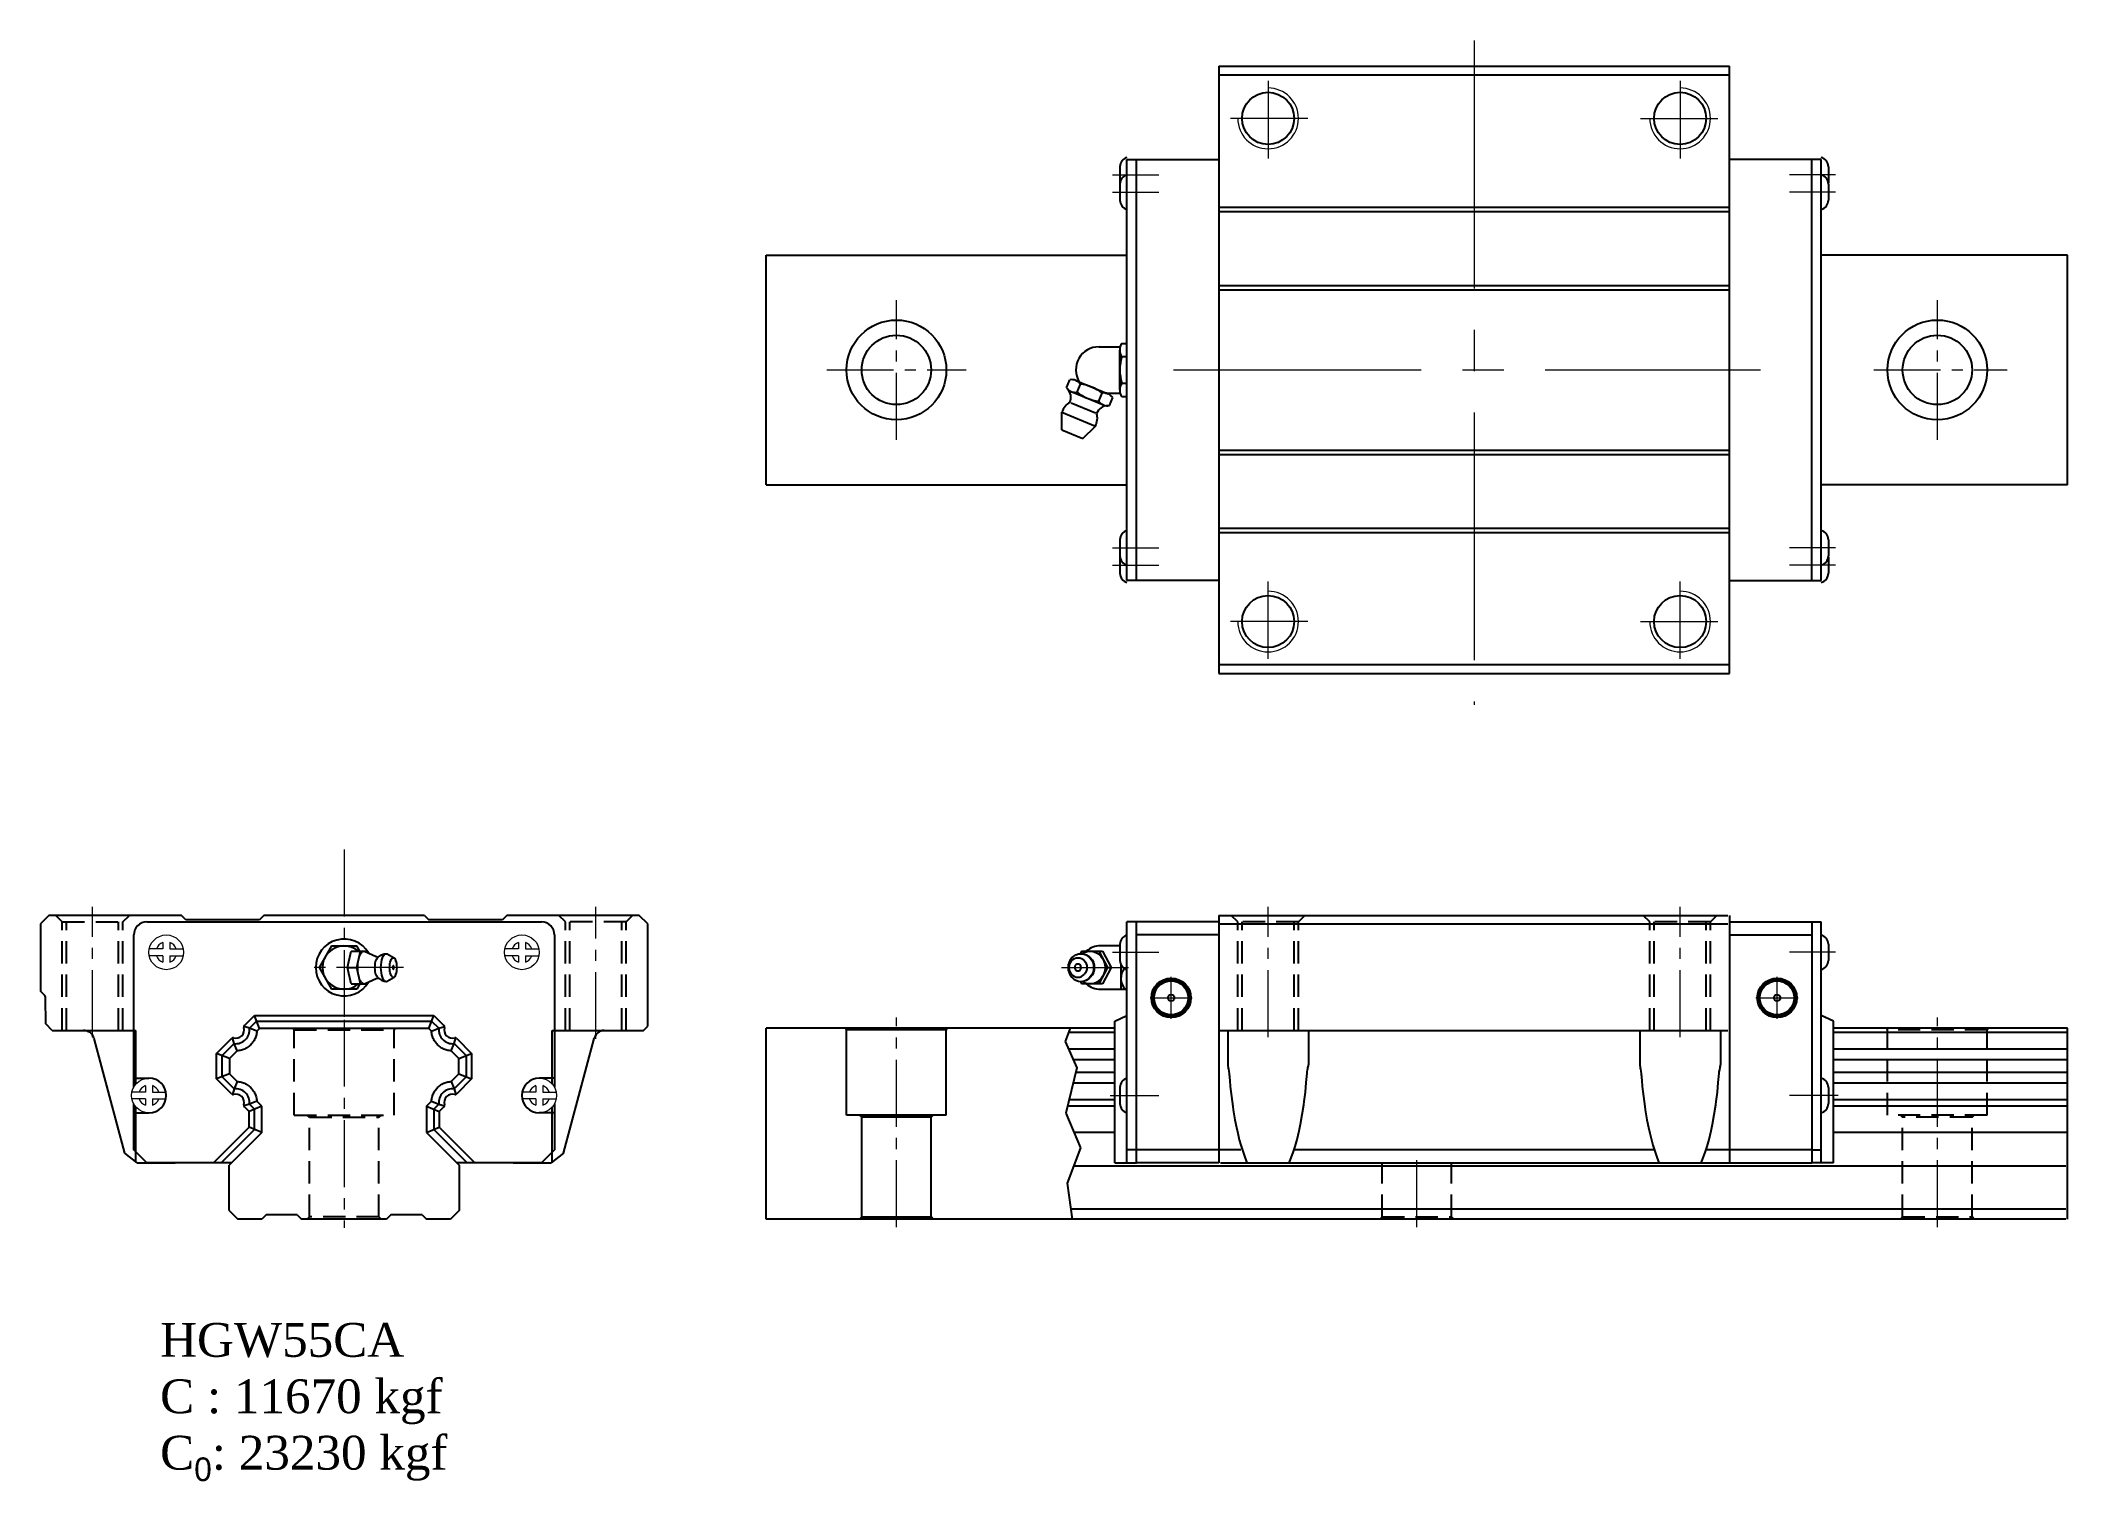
# Model space of a CAD drawing. Extents: x -70 to 397, y -73 to 259.
import ezdxf

# ---------------------------------------------------------------- set-up
doc = ezdxf.new("R2010")
doc.units = 0
doc.header["$LTSCALE"] = 3
doc.header["$MEASUREMENT"] = 0
doc.header["$PDSIZE"] = 0.001
doc.linetypes.add('CENTER2', pattern=[28.575, 19.05, -3.175, 3.175, -3.175])
doc.linetypes.add('DASHED2', pattern=[9.525, 6.35, -3.175])
doc.layers.get('0').update_dxf_attribs({"linetype": 'CONTINUOUS'})
for name, color, linetype, lineweight in [('AM4', 3, 'CONTINUOUS', 15), ('AM7', 4, 'CENTER2', 20), ('中心線', 4, 'CENTER2', 20), ('指線', 3, 'CONTINUOUS', 15)]:
    doc.layers.add(name, color=color, linetype=linetype, lineweight=lineweight)
doc.layers.add('建構線', color=1, linetype='CONTINUOUS')
doc.layers.add('虛線', color=6, linetype='DASHED2', plot=False)

msp = doc.modelspace()

# ---------------------------------------------------------------- linework, layer by layer
for p, q in [((201.68, 252.75), (201.68, 112.75)), ((201.68, 252.75), (319.38, 252.75)), ((319.38, 112.75), (319.38, 252.75)), ((201.68, 250.8), (319.38, 250.8)), ((178.85, 229.6), (178.85, 225.9)), ((180.48, 134.25), (180.48, 231.25)), ((340.58, 134.25), (340.58, 231.25)), ((342.22, 229.6), (342.22, 225.9)), ((178.85, 225.6), (178.85, 221.9)), ((342.22, 225.6), (342.22, 221.9)), ((201.68, 220.25), (319.38, 220.25)), ((201.68, 219.25), (319.38, 219.25)), ((97.34, 209.25), (180.48, 209.25)), ((397.34, 209.25), (340.58, 209.25)), ((201.68, 202.25), (319.38, 202.25)), ((201.68, 201.25), (319.38, 201.25)), ((201.68, 164.25), (319.38, 164.25)), ((201.68, 163.25), (319.38, 163.25)), ((97.34, 156.25), (180.48, 156.25)), ((397.34, 156.25), (340.58, 156.25)), ((201.68, 146.25), (319.38, 146.25)), ((201.68, 145.25), (319.38, 145.25)), ((178.85, 143.6), (178.85, 139.9)), ((342.22, 143.6), (342.22, 139.9)), ((178.85, 139.6), (178.85, 135.9)), ((342.22, 139.6), (342.22, 135.9)), ((201.68, 114.85), (319.38, 114.85)), ((201.68, 112.75), (319.38, 112.75)), ((180.48, 0), (180.48, 55.5)), ((182.68, 55.5), (180.48, 55.5)), ((338.38, 55.5), (340.58, 55.5)), ((340.58, 0), (340.58, 55.5)), ((178.85, 50.35), (178.85, 46.65)), ((342.22, 50.35), (342.22, 46.65)), ((177.68, 32.65), (180.48, 33.9)), ((343.38, 32.65), (340.58, 33.9)), ((177.68, 27.51), (177.68, 32.65)), ((343.38, 27.51), (343.38, 32.65)), ((177.68, 0), (177.68, 27.46)), ((343.38, 0), (343.38, 27.46)), ((178.85, 17.35), (178.85, 13.65)), ((342.22, 17.35), (342.22, 13.65)), ((177.68, 0), (182.68, 0)), ((182.68, 3), (180.48, 3)), ((338.38, 3), (340.58, 3)), ((343.38, 0), (338.38, 0))]:
    msp.add_line(p, q)
at = {"ltscale": 0.27}
for p, q in [((180.48, 231.25), (201.68, 231.25)), ((182.68, 134.25), (182.68, 231.25)), ((340.58, 231.25), (319.38, 231.25)), ((338.38, 134.25), (338.38, 231.25)), ((97.34, 156.25), (97.34, 209.25)), ((397.34, 156.25), (397.34, 209.25)), ((201.68, 134.25), (180.48, 134.25)), ((319.38, 134.25), (340.58, 134.25)), ((-68.1, 57), (-70, 55.1)), ((-37.5, 57), (-68.1, 57)), ((-36.5, 56), (-37.5, 57)), ((-18.5, 57), (-19.5, 56)), ((18.5, 57), (-18.5, 57)), ((18.5, 57), (19.5, 56)), ((37.5, 57), (36.5, 56)), ((68.05, 57), (37.5, 57)), ((70, 55.05), (68.05, 57)), ((201.68, 57), (201.68, 0)), ((201.68, 57), (319.03, 57)), ((319.38, 57), (319.38, 0)), ((-70, 55.1), (-70, 39.52)), ((-48.5, 17.41), (-48.5, 52.5)), ((-45.5, 55.5), (45.5, 55.5)), ((-19.5, 56), (-36.5, 56)), ((36.5, 56), (19.5, 56)), ((48.5, 52.5), (48.5, 17.4)), ((70, 31.5), (70, 55.05)), ((182.68, 0), (182.68, 55.5)), ((182.68, 0), (182.68, 55.5)), ((201.68, 55.5), (182.68, 55.5)), ((201.68, 52.5), (182.68, 52.5)), ((201.68, 55.05), (319.03, 55.05)), ((319.38, 55.5), (338.38, 55.5)), ((319.38, 52.5), (338.38, 52.5)), ((338.38, 55.5), (338.38, 0)), ((338.38, 55.5), (338.38, 0)), ((-2.89, 50), (-5.77, 45)), ((-2.89, 50), (2.89, 50)), ((0.8, 45), (1.63, 48.75)), ((1.63, 48.75), (5.39, 48.75)), ((3.61, 48.75), (2.89, 50)), ((2.91, 45), (3.74, 48.75)), ((3.24, 46.44), (3.37, 47.08)), ((3.37, 47.08), (3.55, 47.65)), ((3.55, 47.65), (3.77, 48.12)), ((3.77, 48.12), (4.02, 48.46)), ((4.02, 48.46), (4.29, 48.68)), ((4.29, 48.68), (4.57, 48.75)), ((4.57, 48.75), (4.85, 48.68)), ((4.85, 48.68), (7.35, 47.55)), ((5.47, 48.39), (5.39, 48.75)), ((7.35, 47.55), (7.65, 47.42)), ((7.38, 46.73), (7.52, 47.03)), ((7.52, 47.03), (7.68, 47.25)), ((7.65, 47.42), (7.92, 47.43)), ((7.68, 47.25), (7.85, 47.39)), ((7.85, 47.39), (7.92, 47.43)), ((7.92, 47.43), (8.61, 47.89)), ((8.4, 47.72), (8.61, 47.89)), ((8.58, 46.22), (8.69, 46.77)), ((8.61, 47.89), (9.02, 48.1)), ((8.69, 46.77), (8.84, 47.26)), ((8.84, 47.26), (9.03, 47.65)), ((9.02, 48.1), (9.25, 48.16)), ((9.03, 47.65), (9.24, 47.95)), ((9.24, 47.95), (9.47, 48.13)), ((9.25, 48.16), (9.7, 48.19)), ((9.47, 48.13), (9.7, 48.19)), ((9.7, 48.19), (9.94, 48.13)), ((9.94, 48.13), (11.51, 47.2)), ((10.73, 46.58), (10.86, 46.86)), ((10.86, 46.86), (11.01, 47.07)), ((11.01, 47.07), (11.17, 47.2)), ((11.17, 47.2), (11.34, 47.24)), ((11.34, 47.24), (11.51, 47.2)), ((11.51, 47.2), (11.67, 47.07)), ((11.82, 46.86), (11.67, 47.07)), ((11.95, 46.58), (11.82, 46.86)), ((167.41, 46.77), (167.14, 46.22)), ((167.78, 47.26), (167.41, 46.77)), ((167.72, 46.58), (168.03, 46.86)), ((167.78, 47.26), (168.22, 47.65)), ((168.03, 46.86), (168.39, 47.07)), ((168.22, 47.65), (168.73, 47.95)), ((168.36, 47.05), (168.36, 47.05)), ((168.39, 47.07), (168.78, 47.2)), ((168.73, 47.95), (169.29, 48.13)), ((168.78, 47.2), (169.18, 47.24)), ((169.18, 47.24), (169.59, 47.2)), ((169.29, 48.13), (169.86, 48.19)), ((169.59, 47.2), (169.98, 47.07)), ((169.99, 48.75), (169.68, 48.17)), ((169.86, 48.19), (170.44, 48.13)), ((169.98, 47.07), (170.33, 46.86)), ((169.99, 48.75), (174.86, 48.75)), ((170.14, 48.16), (170.66, 48.46)), ((170.33, 46.86), (170.65, 46.58)), ((170.44, 48.13), (170.62, 48.1)), ((170.44, 48.13), (170.99, 47.95)), ((170.62, 48.1), (171.16, 47.92)), ((170.66, 48.46), (171.31, 48.68)), ((170.99, 47.95), (171.5, 47.65)), ((171.16, 47.92), (171.67, 47.63)), ((171.31, 48.68), (171.99, 48.75)), ((171.5, 47.65), (171.95, 47.26)), ((171.67, 47.63), (172.11, 47.23)), ((171.95, 47.26), (172.31, 46.77)), ((171.99, 48.75), (172.67, 48.68)), ((172.11, 47.23), (172.47, 46.75)), ((172.31, 46.77), (172.59, 46.22)), ((172.47, 46.75), (172.74, 46.21)), ((172.67, 48.68), (173.32, 48.46)), ((173.32, 48.46), (173.91, 48.12)), ((173.91, 48.12), (174.44, 47.65)), ((173.99, 48.75), (175.99, 45)), ((178.85, 50), (174.4, 50)), ((174.44, 47.65), (174.87, 47.08)), ((174.86, 48.75), (176.86, 45)), ((174.87, 47.08), (175.19, 46.44)), ((-5.77, 45), (-2.89, 40)), ((0.8, 45), (2.91, 45)), ((1.63, 41.25), (0.8, 45)), ((3.74, 41.25), (2.91, 45)), ((3.13, 45), (3.16, 45.73)), ((3.16, 44.27), (3.13, 45)), ((3.16, 45.73), (3.24, 46.44)), ((3.24, 43.57), (3.16, 44.27)), ((3.37, 42.92), (3.24, 43.57)), ((3.55, 42.35), (3.37, 42.92)), ((3.77, 41.88), (3.55, 42.35)), ((4.85, 41.32), (7.35, 42.45)), ((7.1, 45), (7.12, 45.48)), ((7.12, 44.52), (7.1, 45)), ((7.12, 45.48), (7.17, 45.93)), ((7.17, 44.07), (7.12, 44.52)), ((7.17, 45.93), (7.26, 46.36)), ((7.26, 43.65), (7.17, 44.07)), ((7.26, 46.36), (7.38, 46.73)), ((7.38, 43.28), (7.26, 43.65)), ((7.35, 42.45), (7.65, 42.58)), ((7.52, 42.97), (7.38, 43.28)), ((7.68, 42.75), (7.52, 42.97)), ((7.59, 42.58), (7.65, 42.58)), ((7.65, 42.58), (7.92, 42.57)), ((7.68, 42.75), (7.85, 42.61)), ((7.85, 42.61), (7.92, 42.57)), ((7.92, 42.57), (8.61, 42.11)), ((8.48, 45), (8.51, 45.62)), ((8.51, 44.38), (8.48, 45)), ((8.51, 45.62), (8.58, 46.22)), ((8.58, 43.78), (8.51, 44.38)), ((8.69, 43.23), (8.58, 43.78)), ((8.61, 42.11), (9.02, 41.9)), ((8.84, 42.74), (8.69, 43.23)), ((9.03, 42.35), (8.84, 42.74)), ((9.24, 42.05), (9.03, 42.35)), ((9.94, 41.87), (11.51, 42.8)), ((10.48, 45), (10.5, 45.44)), ((10.5, 44.56), (10.48, 45)), ((10.5, 45.44), (10.55, 45.86)), ((10.55, 44.14), (10.5, 44.56)), ((10.55, 45.86), (10.63, 46.24)), ((10.63, 43.76), (10.55, 44.14)), ((10.63, 46.24), (10.73, 46.58)), ((10.73, 43.42), (10.63, 43.76)), ((10.86, 43.14), (10.73, 43.42)), ((11.01, 42.93), (10.86, 43.14)), ((11, 42.95), (11, 42.95)), ((11.01, 42.93), (11.17, 42.8)), ((11.17, 42.8), (11.34, 42.76)), ((11.34, 42.76), (11.51, 42.8)), ((11.51, 42.8), (11.67, 42.93)), ((11.67, 42.93), (11.82, 43.14)), ((11.82, 43.14), (11.95, 43.42)), ((12.05, 46.24), (11.95, 46.58)), ((11.95, 43.42), (12.05, 43.76)), ((12.13, 45.86), (12.05, 46.24)), ((12.05, 43.76), (12.13, 44.14)), ((12.18, 45.44), (12.13, 45.86)), ((12.13, 44.14), (12.18, 44.56)), ((12.2, 45), (12.18, 45.44)), ((12.18, 44.56), (12.2, 45)), ((166.97, 45.62), (166.91, 45)), ((166.91, 45), (166.97, 44.38)), ((167.14, 46.22), (166.97, 45.62)), ((166.97, 44.38), (167.14, 43.78)), ((167.15, 45.44), (167.12, 45)), ((167.12, 45), (167.15, 44.56)), ((167.14, 43.78), (167.41, 43.23)), ((167.27, 45.86), (167.15, 45.44)), ((167.15, 44.56), (167.27, 44.14)), ((167.46, 46.24), (167.27, 45.86)), ((167.27, 44.14), (167.46, 43.76)), ((167.41, 43.23), (167.78, 42.74)), ((167.72, 46.58), (167.46, 46.24)), ((167.46, 43.76), (167.72, 43.42)), ((167.72, 43.42), (168.03, 43.14)), ((167.78, 42.74), (168.22, 42.35)), ((168.03, 43.14), (168.39, 42.93)), ((168.22, 42.35), (168.73, 42.05)), ((168.36, 42.95), (168.36, 42.95)), ((168.39, 42.93), (168.78, 42.8)), ((168.78, 42.8), (169.18, 42.76)), ((169.18, 42.76), (169.59, 42.8)), ((169.59, 42.8), (169.98, 42.93)), ((169.98, 42.93), (170.33, 43.14)), ((170.33, 43.14), (170.65, 43.42)), ((170.62, 41.9), (171.16, 42.08)), ((170.65, 46.58), (170.9, 46.24)), ((170.9, 43.76), (170.65, 43.42)), ((170.9, 46.24), (171.1, 45.86)), ((171.1, 44.14), (170.9, 43.76)), ((170.99, 42.05), (171.5, 42.35)), ((171.1, 45.86), (171.21, 45.44)), ((171.21, 44.56), (171.1, 44.14)), ((171.16, 42.08), (171.67, 42.38)), ((171.21, 45.44), (171.25, 45)), ((171.25, 45), (171.21, 44.56)), ((171.5, 42.35), (171.95, 42.74)), ((171.67, 42.38), (172.11, 42.77)), ((172.31, 43.23), (171.95, 42.74)), ((172.47, 43.25), (172.11, 42.77)), ((172.59, 43.78), (172.31, 43.23)), ((172.74, 43.79), (172.47, 43.25)), ((172.59, 46.22), (172.75, 45.62)), ((172.75, 44.38), (172.59, 43.78)), ((172.74, 46.21), (172.91, 45.62)), ((172.91, 44.38), (172.74, 43.79)), ((172.75, 45.62), (172.81, 45)), ((172.81, 45), (172.75, 44.38)), ((172.91, 45.62), (172.96, 45)), ((172.96, 45), (172.91, 44.38)), ((173.91, 41.88), (174.44, 42.35)), ((175.99, 45), (173.99, 41.25)), ((174.87, 42.92), (174.44, 42.35)), ((176.86, 45), (174.86, 41.25)), ((175.19, 43.57), (174.87, 42.92)), ((175.19, 46.44), (175.39, 45.73)), ((175.39, 44.27), (175.19, 43.57)), ((175.39, 45.73), (175.45, 45)), ((175.45, 45), (175.39, 44.27)), ((175.99, 45), (176.86, 45)), ((179.08, 45.68), (179.08, 40)), ((-69.15, 38.68), (-70, 39.52)), ((-68.81, 32.01), (-68.86, 37.98)), ((2.89, 40), (-2.89, 40)), ((1.63, 41.25), (5.39, 41.25)), ((3.61, 41.25), (2.89, 40)), ((4.02, 41.54), (3.77, 41.88)), ((4.02, 41.54), (4.29, 41.32)), ((4.29, 41.32), (4.57, 41.25)), ((4.57, 41.25), (4.85, 41.32)), ((5.39, 41.25), (5.47, 41.61)), ((9.02, 41.9), (9.25, 41.84)), ((9.24, 42.05), (9.47, 41.87)), ((9.25, 41.84), (9.7, 41.81)), ((9.47, 41.87), (9.7, 41.81)), ((9.7, 41.81), (9.94, 41.87)), ((168.73, 42.05), (169.29, 41.87)), ((169.29, 41.87), (169.86, 41.81)), ((169.68, 41.83), (169.99, 41.25)), ((169.86, 41.81), (170.44, 41.87)), ((174.86, 41.25), (169.99, 41.25)), ((170.14, 41.84), (170.66, 41.54)), ((170.44, 41.87), (170.99, 42.05)), ((170.44, 41.87), (170.62, 41.9)), ((170.66, 41.54), (171.31, 41.32)), ((171.31, 41.32), (171.99, 41.25)), ((171.99, 41.25), (172.67, 41.32)), ((172.67, 41.32), (173.32, 41.54)), ((173.32, 41.54), (173.91, 41.88)), ((174.4, 40), (180.48, 40)), ((-22.98, 31.62), (-20.7, 33.9)), ((-20.7, 33.9), (20.7, 33.9)), ((-19.49, 30.97), (-20.7, 33.9)), ((19.49, 30.97), (20.7, 33.9)), ((20.7, 33.9), (22.98, 31.62)), ((-67.3, 30.5), (-68.81, 32.01)), ((-67.3, 30.5), (-48, 30.5)), ((-50.59, 2.22), (-57.67, 28.64)), ((-48, 18.13, 1.23), (-48, 30.5)), ((-29.4, 25.2), (-25.98, 28.62)), ((-25.37, 27.46), (-25.74, 28.76)), ((-21.82, 31.02), (-23.11, 31.38)), ((-21.82, 31.02), (-20.18, 32.65)), ((-20.12, 30.33), (-21.82, 31.02)), ((-20.18, 32.65), (20.18, 32.65)), ((-19.49, 30.97), (-20.12, 30.33)), ((-19.49, 30.97), (-20.12, 30.33)), ((19.49, 30.97), (-19.49, 30.97)), ((19.49, 30.97), (-19.49, 30.97)), ((20.12, 30.33), (19.49, 30.97)), ((20.12, 30.33), (19.49, 30.97)), ((20.12, 30.33), (21.82, 31.02)), ((20.18, 32.65), (21.82, 31.02)), ((21.82, 31.02), (23.11, 31.38)), ((25.37, 27.46), (25.74, 28.76)), ((25.98, 28.62), (29.4, 25.2)), ((48, 18.13, 1.23), (48, 30.5)), ((48, 30.5), (69, 30.5)), ((50.6, 2.22), (57.68, 28.65)), ((69, 30.5), (70, 31.5)), ((97.34, -13), (97.34, 31)), ((177.68, 31), (97.34, 31)), ((115.61, 31), (115.84, 30.6)), ((115.84, 11), (115.84, 30.6)), ((138.84, 30.6), (115.84, 30.6)), ((138.84, 30.6), (139.07, 31)), ((138.84, 11), (138.84, 30.6)), ((177.68, 30.01), (167.02, 30.01)), ((201.68, 30.5), (319.03, 30.5)), ((203.74, 30.5), (203.74, 22.54)), ((222.32, 30.5), (222.32, 22.54)), ((298.74, 30.5), (298.74, 22.54)), ((317.32, 30.5), (317.32, 22.54)), ((397.34, 31), (343.38, 31)), ((397.34, 30.01), (343.38, 30.01)), ((397.34, -13), (397.34, 31)), ((-26.47, 23.99), (-29.4, 25.2)), ((-29.4, 19.3), (-29.4, 25.2)), ((-28.15, 24.68), (-25.37, 27.46)), ((-28.15, 19.82), (-28.15, 24.68)), ((-24.68, 25.77), (-26.47, 23.99)), ((-24.68, 25.77), (-26.47, 23.99)), ((-26.47, 23.99), (-26.47, 20.51)), ((-26.47, 23.99), (-26.47, 20.51)), ((-24.68, 25.77), (-25.37, 27.46)), ((24.68, 25.77), (25.37, 27.46)), ((26.47, 23.99), (24.68, 25.77)), ((26.47, 23.99), (24.68, 25.77)), ((25.37, 27.46), (28.15, 24.68)), ((26.47, 23.99), (29.4, 25.2)), ((26.47, 20.51), (26.47, 23.99)), ((26.47, 20.51), (26.47, 23.99)), ((28.15, 24.68), (28.15, 19.82)), ((29.4, 25.2), (29.4, 19.3)), ((177.68, 26.14), (167.04, 26.14)), ((177.68, 23.7), (168.13, 23.7)), ((397.34, 26.14), (343.38, 26.14)), ((397.34, 23.7), (343.38, 23.7)), ((-48.5, 19.5), (-45, 19.5)), ((-26.47, 20.51), (-29.4, 19.3)), ((-25.98, 15.88), (-29.4, 19.3)), ((-25.37, 17.04), (-28.15, 19.82)), ((-26.47, 20.51), (-24.68, 18.73)), ((-26.47, 20.51), (-24.68, 18.73)), ((-24.68, 18.73), (-25.37, 17.04)), ((24.68, 18.73), (26.47, 20.51)), ((24.68, 18.73), (26.47, 20.51)), ((24.68, 18.73), (25.37, 17.04)), ((28.15, 19.82), (25.37, 17.04)), ((29.4, 19.3), (25.98, 15.88)), ((26.47, 20.51), (29.4, 19.3)), ((48.5, 19.5), (45, 19.5)), ((177.68, 20.8), (168.71, 20.8)), ((203.74, 22.47), (203.75, 22.35)), ((203.75, 22.35), (203.78, 22.18)), ((203.78, 22.18), (203.79, 22.11)), ((203.79, 22.11), (203.85, 21.83)), ((203.85, 21.83), (203.89, 21.58)), ((203.89, 21.58), (203.98, 21.09)), ((203.98, 21.09), (204.05, 20.52)), ((204.05, 20.52), (204.07, 20.32)), ((204.07, 20.32), (204.1, 19.97)), ((204.1, 19.97), (204.13, 19.63)), ((204.13, 19.63), (204.19, 18.93)), ((204.19, 18.93), (204.31, 17.56)), ((221.84, 18.48), (221.9, 19.22)), ((221.9, 19.22), (221.96, 19.87)), ((221.96, 19.87), (221.98, 20.18)), ((221.98, 20.18), (222.01, 20.49)), ((222.01, 20.49), (222.07, 20.98)), ((222.07, 20.98), (222.15, 21.44)), ((222.15, 21.44), (222.17, 21.58)), ((222.17, 21.58), (222.23, 21.9)), ((222.23, 21.9), (222.28, 22.14)), ((222.28, 22.14), (222.31, 22.34)), ((222.31, 22.53), (222.3, 22.54)), ((222.32, 22.49), (222.31, 22.53)), ((222.31, 22.34), (222.32, 22.39)), ((222.32, 22.39), (222.32, 22.49)), ((298.74, 22.47), (298.75, 22.35)), ((298.75, 22.35), (298.78, 22.18)), ((298.78, 22.18), (298.79, 22.11)), ((298.79, 22.11), (298.85, 21.83)), ((298.85, 21.83), (298.89, 21.58)), ((298.89, 21.58), (298.98, 21.09)), ((298.98, 21.09), (299.05, 20.52)), ((299.05, 20.52), (299.07, 20.32)), ((299.07, 20.32), (299.1, 19.97)), ((299.1, 19.97), (299.13, 19.63)), ((299.13, 19.63), (299.19, 18.93)), ((299.19, 18.93), (299.31, 17.56)), ((316.84, 18.48), (316.9, 19.22)), ((316.9, 19.22), (316.96, 19.87)), ((316.96, 19.87), (316.98, 20.18)), ((316.98, 20.18), (317.01, 20.49)), ((317.01, 20.49), (317.07, 20.98)), ((317.07, 20.98), (317.15, 21.44)), ((317.15, 21.44), (317.17, 21.58)), ((317.17, 21.58), (317.23, 21.9)), ((317.23, 21.9), (317.28, 22.14)), ((317.28, 22.14), (317.31, 22.34)), ((317.31, 22.53), (317.3, 22.54)), ((317.32, 22.49), (317.31, 22.53)), ((317.31, 22.34), (317.32, 22.39)), ((317.32, 22.39), (317.32, 22.49)), ((397.34, 20.8), (343.38, 20.8)), ((-25.37, 17.04), (-25.74, 15.74)), ((-20.12, 14.17), (-21.82, 13.48)), ((-18.97, 13.01), (-20.12, 14.17)), ((-18.97, 13.01), (-20.12, 14.17)), ((18.97, 13.01), (20.12, 14.17)), ((18.97, 13.01), (20.12, 14.17)), ((20.12, 14.17), (21.82, 13.48)), ((25.37, 17.04), (25.74, 15.74)), ((177.68, 14.49), (167.15, 14.49)), ((177.68, 18.37), (168.11, 18.37)), ((204.31, 17.56), (204.56, 15.28)), ((204.56, 15.28), (204.88, 12.94)), ((221.26, 13.38), (221.36, 14.14)), ((221.36, 14.14), (221.62, 16.28)), ((221.62, 16.28), (221.84, 18.48)), ((299.31, 17.56), (299.56, 15.28)), ((299.56, 15.28), (299.88, 12.94)), ((316.26, 13.38), (316.36, 14.14)), ((316.36, 14.14), (316.62, 16.28)), ((316.62, 16.28), (316.84, 18.48)), ((397.34, 18.37), (343.38, 18.37)), ((397.34, 14.49), (343.38, 14.49)), ((-48.5, 3), (-48.5, 13.57)), ((-48.5, 11.5), (-45, 11.5)), ((-48, 0.23, 3), (-48, 12.87, 1.75)), ((-21.82, 13.48), (-23.11, 13.12)), ((-21.9, 11.8), (-22.98, 12.88)), ((-18.97, 13.01), (-21.9, 11.8)), ((-21.9, 8.2), (-21.9, 11.8)), ((-20.65, 12.32), (-21.82, 13.48)), ((-20.65, 7.68), (-20.65, 12.32)), ((-18.97, 6.99), (-18.97, 13.01)), ((-18.97, 6.99), (-18.97, 13.01)), ((18.97, 13.01), (18.97, 6.99)), ((18.97, 13.01), (21.9, 11.8)), ((18.97, 13.01), (18.97, 6.99)), ((21.82, 13.48), (20.65, 12.32)), ((20.65, 12.32), (20.65, 7.68)), ((21.82, 13.48), (23.11, 13.12)), ((22.98, 12.88), (21.9, 11.8)), ((21.9, 11.8), (21.9, 8.2)), ((48.5, 11.5), (45, 11.5)), ((48, 0.23, 3), (48, 12.88, 1.75)), ((48.5, 13.6), (48.5, 3)), ((138.84, 11), (115.84, 11)), ((118.84, 11), (119.34, 10.5)), ((135.34, 10.5), (119.34, 10.5)), ((119.34, -12.5), (119.34, 10.5)), ((135.34, 10.5), (135.84, 11)), ((135.34, -12.5), (135.34, 10.5)), ((177.68, 13), (166.78, 13)), ((204.88, 12.94), (204.99, 12.16)), ((204.99, 12.16), (205.38, 9.89)), ((205.38, 9.89), (205.72, 8.15)), ((220.5, 8.9), (220.91, 11.1)), ((220.91, 11.1), (221.26, 13.38)), ((299.88, 12.94), (299.99, 12.16)), ((299.99, 12.16), (300.38, 9.89)), ((300.38, 9.89), (300.72, 8.15)), ((315.5, 8.9), (315.91, 11.1)), ((315.91, 11.1), (316.26, 13.38)), ((397.34, 13), (343.38, 13)), ((-30.1, 0), (-21.9, 8.2)), ((-28.33, 0), (-20.65, 7.68)), ((-18.97, 6.99), (-26.5, -0.55)), ((-18.97, 6.99), (-25.95, 0)), ((-18.97, 6.99), (-21.9, 8.2)), ((18.97, 6.99), (21.9, 8.2)), ((18.97, 6.99), (26.5, -0.54)), ((18.97, 6.99), (25.95, 0)), ((28.33, 0), (20.65, 7.68)), ((21.9, 8.2), (30.1, 0)), ((177.68, 7), (168.26, 7)), ((205.72, 8.15), (206.02, 6.81)), ((206.02, 6.81), (206.4, 5.27)), ((206.4, 5.27), (206.72, 4.08)), ((219.25, 3.75), (219.7, 5.37)), ((219.7, 5.37), (220.18, 7.35)), ((220.18, 7.35), (220.5, 8.9)), ((300.72, 8.15), (301.02, 6.81)), ((301.02, 6.81), (301.4, 5.27)), ((301.4, 5.27), (301.72, 4.08)), ((314.25, 3.75), (314.7, 5.37)), ((314.7, 5.37), (315.18, 7.35)), ((315.18, 7.35), (315.5, 8.9)), ((397.34, 7), (343.38, 7)), ((-47.7, 0), (-50.59, 2.22)), ((-45.5, 0), (-48.5, 3)), ((-48, 0.23, 3), (-48, 2.5, 3)), ((45.5, 0), (25.96, 0)), ((38.95, 0), (47.71, 0)), ((38.95, 0), (38.95, 0)), ((48.5, 3), (45.5, 0)), ((50.6, 2.22), (47.71, 0)), ((48, 0.23, 3), (48, 2.5, 3)), ((206.71, 3), (182.68, 3)), ((201.68, 0), (182.68, 0)), ((202.03, 0), (319.38, 0)), ((206.72, 4.08), (207.17, 2.63)), ((207.17, 2.63), (207.56, 1.51)), ((207.56, 1.51), (208.08, 0.19)), ((208.08, 0.19), (208.16, 0)), ((217.9, 0), (218.38, 1.16)), ((218.38, 1.16), (218.89, 2.61)), ((218.89, 2.61), (219.25, 3.75)), ((302.06, 3), (219.01, 3)), ((301.72, 4.08), (302.17, 2.63)), ((302.17, 2.63), (302.56, 1.51)), ((302.56, 1.51), (303.08, 0.19)), ((303.08, 0.19), (303.16, 0)), ((312.9, 0), (313.38, 1.16)), ((313.38, 1.16), (313.89, 2.61)), ((313.89, 2.61), (314.25, 3.75)), ((338.38, 3), (314.01, 3)), ((319.38, 0), (338.38, 0)), ((-47.7, 0), (-38.94, 0)), ((-25.95, 0), (-45.5, 0)), ((-26.5, -11), (-26.5, -0.55)), ((26.5, -0.54), (26.5, -11)), ((396.99, -0.8), (168.18, -0.8)), ((-26.5, -11), (-24.5, -13)), ((-19, -13), (-24.5, -13)), ((-18, -12), (-19, -13)), ((-10.8, -12), (-18, -12)), ((-10.8, -12), (-9.8, -13)), ((9.8, -13), (-9.8, -13)), ((10.8, -12), (9.8, -13)), ((18, -12), (10.8, -12)), ((18, -12), (19, -13)), ((24.5, -13), (19, -13)), ((26.5, -11), (24.5, -13)), ((396.99, -13), (97.34, -13)), ((118.84, -13), (119.34, -12.5)), ((119.34, -12.5), (135.34, -12.5)), ((135.84, -13), (135.34, -12.5)), ((396.99, -10.7), (167.56, -10.7))]:
    msp.add_line(p, q, dxfattribs=at)
at = {"linetype": 'Continuous'}
for p, q in [((174.05, 188.08), (178.94, 188.08)), ((178.85, 178.15), (178.85, 187.35)), ((179.3, 188.88), (180.48, 188.88)), ((179.3, 185.82), (180.48, 185.82)), ((166.54, 178.65), (167.3, 180.49)), ((167.63, 177.77), (175.07, 174.69)), ((168.69, 180.34), (176.13, 177.26)), ((169.02, 177.62), (169.78, 179.46)), ((179.3, 179.68), (180.48, 179.68)), ((165.51, 173.01), (173.2, 169.83)), ((165.51, 168.97), (165.51, 173.01)), ((167.59, 175.18), (173.26, 172.83)), ((173.98, 175.56), (174.74, 177.41)), ((175.56, 177.42), (178.94, 177.42)), ((176.46, 174.54), (177.22, 176.38)), ((179.3, 176.62), (180.48, 176.62)), ((165.51, 168.97), (170.34, 166.97)), ((170.34, 166.97), (173.2, 169.83))]:
    msp.add_line(p, q, dxfattribs=at)
at = {"ltscale": 0.27}
for points in [[(11.19, 45), (11.23, 44.73), (11.27, 44.65), (11.32, 44.61), (11.36, 44.61), (11.41, 44.65), (11.45, 44.73), (11.48, 44.89), (11.49, 45), (11.45, 45.27), (11.41, 45.35), (11.36, 45.39), (11.32, 45.39), (11.27, 45.35), (11.23, 45.27), (11.2, 45.11), (11.19, 45)], [(169.92, 45), (169.88, 45.26), (169.83, 45.4), (169.75, 45.52), (169.65, 45.62), (169.53, 45.7), (169.41, 45.76), (169.25, 45.8), (169.09, 45.79), (168.96, 45.76), (168.81, 45.69), (168.68, 45.58), (168.57, 45.44), (168.49, 45.29), (168.46, 45.16), (168.45, 45), (168.49, 44.74), (168.54, 44.61), (168.62, 44.48), (168.72, 44.38), (168.83, 44.3), (168.96, 44.24), (169.12, 44.2), (169.28, 44.21), (169.41, 44.24), (169.55, 44.31), (169.69, 44.42), (169.8, 44.56), (169.87, 44.71), (169.91, 44.84), (169.92, 45)]]:
    msp.add_lwpolyline(points, dxfattribs=at)
for centre, radius in [((213.03, 240.75), 6), ((308.03, 240.75), 6), ((127.34, 182.75), 11.5), ((367.34, 182.75), 11.5), ((127.34, 182.75), 8), ((367.34, 182.75), 8), ((213.03, 124.75), 6), ((308.03, 124.75), 6)]:
    msp.add_circle(centre, radius)
for centre, radius in [((190.68, 38), 4.55), ((190.68, 38), 4.25), ((330.38, 38), 4.55), ((330.38, 38), 4.25), ((190.68, 38), 3.94), ((190.68, 38), 0.75), ((330.38, 38), 3.94), ((330.38, 38), 0.75)]:
    msp.add_circle(centre, radius, dxfattribs=at)
for centre, start, end in [((181.11, 229.57), 105.963, 179.0724), ((339.96, 229.57), 0.9276, 74.037), ((181.11, 225.57), 105.963, 179.0724), ((339.96, 225.57), 0.9276, 74.037), ((181.11, 221.94), 180.9276, 254.037), ((339.96, 221.94), 285.963, 359.0724), ((181.11, 143.57), 105.963, 179.0724), ((339.96, 143.57), 0.9276, 74.037), ((181.11, 139.94), 180.9276, 254.037), ((181.11, 135.94), 180.9276, 254.037), ((339.96, 139.94), 285.963, 359.0724), ((339.96, 135.94), 285.963, 359.0724), ((181.11, 50.31), 105.963, 179.0724), ((339.96, 50.31), 0.9276, 74.037), ((181.11, 46.69), 180.9276, 254.037), ((339.96, 46.69), 285.963, 359.0724), ((181.11, 17.31), 105.963, 179.0724), ((339.96, 17.31), 0.9276, 74.037), ((181.11, 13.69), 180.9276, 254.037), ((339.96, 13.69), 285.963, 359.0724)]:
    msp.add_arc(centre, 2.26, start, end)
at = {"linetype": 'Continuous'}
for centre, radius, start, end in [((174.05, 182.75), 5.33, 90, 210.8352), ((181.67, 187.35), 2.83, 147.1328, 212.8672), ((189.47, 182.75), 10.62, 163.2213, 196.7787), ((168.57, 180.05), 2.47, 214.6328, 280.3672), ((164.84, 176.41), 2.75, 335.8479, 45.8479), ((167.75, 178.05), 2.47, 34.6328, 100.3672), ((174.9, 184.81), 9.3, 230.7213, 264.2787), ((168.86, 170.21), 9.3, 50.7213, 84.2787), ((181.67, 178.15), 2.83, 147.1328, 212.8672), ((169.17, 171.93), 3.81, 118.5865, 163.5865), ((176.07, 171.75), 2.75, 89.1521, 159.1521), ((176.01, 176.97), 2.47, 214.6328, 280.3672), ((175.18, 174.97), 2.47, 34.6328, 100.3672), ((169.85, 171.65), 3.81, 331.4135, 16.4135)]:
    msp.add_arc(centre, radius, start, end, dxfattribs=at)
at = {"ltscale": 0.27}
for centre, radius, start, end in [((-45.5, 52.5), 3, 90.0028, 180.0028), ((0, 45), 6.56, 30.2433, 329.7567), ((45.5, 52.5), 3, 0.0028, 90.0028), ((0, 45), 5, 48.5904, 311.4096), ((174.4, 45), 5, 90, 131.4096), ((182.78, 42.5), 3.69, 141.692, 222.6114), ((-69.86, 37.97), 1, 0.5028, 45.0028), ((174.4, 45), 5, 228.5904, 270), ((-60.09, 28), 2.5, 15.0028, 90.0028), ((-25.62, 28.27), 0.5, 75.4079, 135), ((-25, 30.65), 1.96, 255.4079, 14.5921), ((-25, 30.65), 3.21, 263.4285, 6.5715), ((-22.62, 31.27), 0.5, 135, 194.5921), ((25.01, 30.65), 3.21, 173.4285, 276.5715), ((22.62, 31.27), 0.5, 345.4079, 45), ((25.01, 30.65), 1.96, 165.4079, 284.5921), ((25.62, 28.27), 0.5, 45, 104.5921), ((60.09, 28), 2.5, 93.1553, 165.0028), ((-45, 15.5), 4, 270.0028, 90.0028), ((45, 15.5), 4, 90.0028, 270.0028), ((-25.62, 16.23), 0.5, 225, 284.5921), ((-25, 13.85), 1.96, 345.4079, 104.5921), ((-25, 13.85), 3.21, 353.4285, 96.5715), ((25.01, 13.85), 3.21, 83.4285, 186.5715), ((25.01, 13.85), 1.96, 75.4079, 194.5921), ((25.62, 16.23), 0.5, 255.4079, 315), ((-22.62, 13.23), 0.5, 165.4079, 225), ((22.62, 13.23), 0.5, 315, 14.5921)]:
    msp.add_arc(centre, radius, start, end, dxfattribs=at)
for points in [[(-20.12, 30.33), (-20.29, 29.34), (-20.66, 28.4), (-21.21, 27.57), (-21.92, 26.85), (-22.76, 26.3), (-23.69, 25.94), (-24.68, 25.77)], [(-20.12, 30.33), (-20.29, 29.34), (-20.66, 28.4), (-21.21, 27.57), (-21.92, 26.85), (-22.76, 26.3), (-23.69, 25.94), (-24.68, 25.77)], [(24.68, 25.77), (23.69, 25.94), (22.76, 26.31), (21.92, 26.85), (21.21, 27.57), (20.66, 28.4), (20.29, 29.34), (20.12, 30.33)], [(24.68, 25.77), (23.69, 25.94), (22.76, 26.31), (21.92, 26.85), (21.21, 27.57), (20.66, 28.4), (20.29, 29.34), (20.12, 30.33)], [(-24.68, 18.73), (-23.69, 18.56), (-22.76, 18.2), (-21.92, 17.65), (-21.21, 16.93), (-20.66, 16.1), (-20.29, 15.16), (-20.12, 14.17)], [(-24.68, 18.73), (-23.69, 18.56), (-22.76, 18.2), (-21.92, 17.65), (-21.21, 16.93), (-20.66, 16.1), (-20.29, 15.16), (-20.12, 14.17)], [(20.12, 14.17), (20.29, 15.16), (20.66, 16.1), (21.21, 16.94), (21.92, 17.65), (22.76, 18.2), (23.69, 18.56), (24.68, 18.73)], [(20.12, 14.17), (20.29, 15.16), (20.66, 16.1), (21.21, 16.94), (21.92, 17.65), (22.76, 18.2), (23.69, 18.56), (24.68, 18.73)]]:
    msp.add_spline(points, degree=3, dxfattribs=at)
for p in [(12.2, 45), (166.91, 45)]:
    msp.add_point(p)
at = {"layer": 'AM4'}
for centre in [(213.03, 240.75), (308.03, 240.75), (213.03, 124.75), (308.03, 124.75)]:
    msp.add_arc(centre, 7, 180, 90, dxfattribs=at)
at = {"layer": 'AM7'}
for p, q in [((260.53, 258.69), (260.53, 105.54)), ((213.03, 249.38), (213.03, 231.5)), ((308.03, 249.38), (308.03, 231.5)), ((222.16, 240.75), (204.36, 240.75)), ((298.91, 240.75), (316.71, 240.75)), ((191.2, 182.75), (326.53, 182.75)), ((213.03, 116.12), (213.03, 134)), ((308.03, 116.12), (308.03, 134)), ((222.16, 124.75), (204.36, 124.75)), ((298.91, 124.75), (316.71, 124.75))]:
    msp.add_line(p, q, dxfattribs=at)
at = {"layer": '中心線'}
for p, q in [((177.18, 227.75), (187.83, 227.75)), ((343.89, 227.75), (333.24, 227.75)), ((177.18, 223.75), (187.83, 223.75)), ((343.89, 223.75), (333.24, 223.75)), ((177.18, 141.75), (187.83, 141.75)), ((343.89, 141.75), (333.24, 141.75)), ((177.18, 137.75), (187.83, 137.75)), ((343.89, 137.75), (333.24, 137.75)), ((177.18, 48.5), (187.83, 48.5)), ((179.48, 48.5), (183.68, 48.5)), ((179.77, 48.5), (183.51, 48.5)), ((343.89, 48.5), (333.24, 48.5)), ((341.58, 48.5), (337.38, 48.5)), ((341.3, 48.5), (337.56, 48.5)), ((176.62, 15.5), (183.8, 15.5)), ((177.18, 15.5), (187.83, 15.5)), ((179.48, 15.5), (183.68, 15.5)), ((343.89, 15.5), (333.24, 15.5)), ((344.45, 15.5), (337.26, 15.5)), ((341.58, 15.5), (337.38, 15.5))]:
    msp.add_line(p, q, dxfattribs=at)
at = {"layer": '中心線', "ltscale": 0.27}
for p, q in [((127.34, 166.68), (127.34, 198.82)), ((367.34, 166.68), (367.34, 198.82)), ((111.27, 182.75), (143.41, 182.75)), ((352.67, 182.75), (383.41, 182.75)), ((0, 72.17), (0, 28.97)), ((-58, 28.96, 3), (-58, 59)), ((58, 28.52, 3), (58, 59)), ((213.03, 28.96, 3), (213.03, 59)), ((308.03, 28.96, 3), (308.03, 59)), ((13.7, 45), (-8.06, 45)), ((165.41, 45), (181.48, 45)), ((190.68, 33.14), (190.68, 42.86)), ((330.38, 33.14), (330.38, 42.86)), ((185.82, 38), (195.55, 38)), ((325.52, 38), (335.25, 38)), ((0, 32.97), (0, -15)), ((127.34, -14.85), (127.34, 33.46)), ((367.34, -14.85), (367.34, 33.46)), ((247.34, -14.85), (247.34, 1.41))]:
    msp.add_line(p, q, dxfattribs=at)
at = {"layer": '建構線', "ltscale": 0.27}
for p, q in [((167.39, 31), (166.24, 27.93)), ((166.24, 27.93), (168.96, 21.84)), ((168.96, 21.84), (166.4, 11.44)), ((166.4, 11.44), (169.76, 3.44)), ((169.76, 3.44), (166.72, -4.73)), ((166.72, -4.73), (167.89, -13))]:
    msp.add_line(p, q, dxfattribs=at)
at = {"layer": '指線', "ltscale": 0.27}
for p, q in [((-41.8, 49.3), (-44.92, 49.3)), ((-41.8, 47.7), (-44.92, 47.7)), ((-41.8, 50.76), (-41.8, 49.3)), ((-41.8, 47.7), (-41.8, 46.24)), ((-40.2, 50.76), (-40.2, 49.3)), ((-40.2, 49.3), (-37.09, 49.3)), ((-40.2, 47.7), (-37.09, 47.7)), ((-40.2, 47.7), (-40.2, 46.24)), ((40.2, 49.3), (37.08, 49.3)), ((40.2, 47.7), (37.08, 47.7)), ((40.2, 50.76), (40.2, 49.3)), ((40.2, 47.7), (40.2, 46.24)), ((41.8, 50.76), (41.8, 49.3)), ((41.8, 49.3), (44.91, 49.3)), ((41.8, 47.7), (41.8, 46.24)), ((41.8, 47.7), (44.91, 47.7)), ((-45.8, 16.3), (-48.92, 16.3)), ((-45.8, 14.7), (-48.92, 14.7)), ((-45.8, 17.76), (-45.8, 16.3)), ((-45.8, 14.7), (-45.8, 13.24)), ((-44.2, 17.76), (-44.2, 16.3)), ((-44.2, 16.3), (-41.09, 16.3)), ((-44.2, 14.7), (-41.09, 14.7)), ((-44.2, 14.7), (-44.2, 13.24)), ((44.2, 16.3), (41.08, 16.3)), ((44.2, 14.7), (41.08, 14.7)), ((44.2, 17.76), (44.2, 16.3)), ((44.2, 14.7), (44.2, 13.24)), ((45.8, 17.76), (45.8, 16.3)), ((45.8, 16.3), (48.91, 16.3)), ((45.8, 14.7), (48.91, 14.7)), ((45.8, 14.7), (45.8, 13.24))]:
    msp.add_line(p, q, dxfattribs=at)
for centre in [(-41, 48.5), (41, 48.5), (-45, 15.5), (45, 15.5)]:
    msp.add_circle(centre, 4, dxfattribs=at)
for centre, start, end in [((-41, 48.5), 109.4801, 160.5367), ((-41, 48.5), 199.4792, 250.5377), ((-41, 48.5), 19.481, 70.5377), ((-41, 48.5), 289.4801, 340.5385), ((41, 48.5), 109.4801, 160.5367), ((41, 48.5), 199.4792, 250.5377), ((41, 48.5), 19.481, 70.5377), ((41, 48.5), 289.4801, 340.5385), ((-45, 15.5), 109.4801, 160.5367), ((-45, 15.5), 199.4792, 250.5377), ((-45, 15.5), 19.481, 70.5377), ((-45, 15.5), 289.4801, 340.5385), ((45, 15.5), 109.4801, 160.5367), ((45, 15.5), 199.4792, 250.5377), ((45, 15.5), 19.481, 70.5377), ((45, 15.5), 289.4801, 340.5385)]:
    msp.add_arc(centre, 2.4, start, end, dxfattribs=at)
at = {"layer": '虛線', "ltscale": 0.27}
for p, q in [((-65, 55.5, 3), (-66.5, 57, 3)), ((-51, 55.5, 3), (-49.5, 57, 3)), ((51, 55.5, 3), (49.5, 57, 3)), ((65, 55.5, 3), (66.5, 57, 3)), ((206.03, 55.5, 3), (204.53, 57, 3)), ((220.03, 55.5, 3), (221.53, 57, 3)), ((301.03, 55.5, 3), (299.53, 57, 3)), ((315.03, 55.5, 3), (316.53, 57, 3)), ((-65, 30.5), (-65, 55.5, 3)), ((-65, 55.5, 3), (-51, 55.5, 3)), ((-64, 30.5), (-64, 55.5, 3)), ((-52, 30.5), (-52, 55.5, 3)), ((-51, 30.5), (-51, 55.5, 3)), ((51, 30.5), (51, 55.5, 3)), ((65, 55.5, 3), (51, 55.5, 3)), ((65, 55.5, 3), (51, 55.5, 3)), ((52, 30.5), (52, 55.5, 3)), ((64, 30.5), (64, 55.5, 3)), ((65, 30.5), (65, 55.5, 3)), ((220.03, 55.5, 3), (206.03, 55.5, 3)), ((206.04, 30.5), (206.04, 55.5, 3)), ((220.04, 55.5, 3), (206.04, 55.5, 3)), ((207.04, 30.5), (207.04, 55.5, 3)), ((219.04, 30.5), (219.04, 55.5, 3)), ((220.04, 30.5), (220.04, 55.5, 3)), ((315.03, 55.5, 3), (301.03, 55.5, 3)), ((301.04, 30.5), (301.04, 55.5, 3)), ((315.04, 55.5, 3), (301.04, 55.5, 3)), ((302.04, 30.5), (302.04, 55.5, 3)), ((314.04, 30.5), (314.04, 55.5, 3)), ((315.04, 30.5), (315.04, 55.5, 3)), ((-11.5, 30.6), (-11.71, 30.97)), ((-11.5, 30.6), (11.5, 30.6)), ((-11.5, 11), (-11.5, 30.6)), ((11.71, 30.97), (11.5, 30.6)), ((11.5, 11), (11.5, 30.6)), ((355.61, 31), (355.84, 30.6)), ((355.84, 11), (355.84, 30.6)), ((378.84, 30.6), (355.84, 30.6)), ((378.84, 30.6), (379.07, 31)), ((378.84, 11), (378.84, 30.6)), ((-11.5, 11), (11.5, 11)), ((-8, 10.5), (-8.5, 11)), ((-8, -12.5), (-8, 10.5)), ((-8, 10.5), (8, 10.5)), ((8.5, 11), (8, 10.5)), ((8, -12.5), (8, 10.5)), ((378.84, 11), (355.84, 11)), ((358.84, 11), (359.34, 10.5)), ((359.34, -12.5), (359.34, 10.5)), ((375.34, 10.5), (359.34, 10.5)), ((375.34, 10.5), (375.84, 11)), ((375.34, -12.5), (375.34, 10.5)), ((239.34, -12.5), (239.34, 0)), ((255.34, -12.5), (255.34, 0)), ((-8.5, -13), (-8, -12.5)), ((8, -12.5), (-8, -12.5)), ((8.5, -13), (8, -12.5)), ((238.84, -13), (239.34, -12.5)), ((239.34, -12.5), (255.34, -12.5)), ((255.84, -13), (255.34, -12.5)), ((358.84, -13), (359.34, -12.5)), ((359.34, -12.5), (375.34, -12.5)), ((375.84, -13), (375.34, -12.5))]:
    msp.add_line(p, q, dxfattribs=at)

# ---------------------------------------------------------------- texts
at = {"insert": (-42.43, -36.94), "char_height": 7.8, "width": 100.6095, "attachment_point": 1}
msp.add_mtext('\\A1;{\\fTimes New Roman|b0|i0|c0|p18;HGW55CA\\PC : 11670 kgf\\PC\\fProxy 1|b0|i0|c0|p0;\\H0.7x;\\S^ 0;\\fTimes New Roman|b0|i0|c0|p18;\\H1.429x;: 23230 kgf}', dxfattribs=at)

doc.saveas('drawing.dxf')
